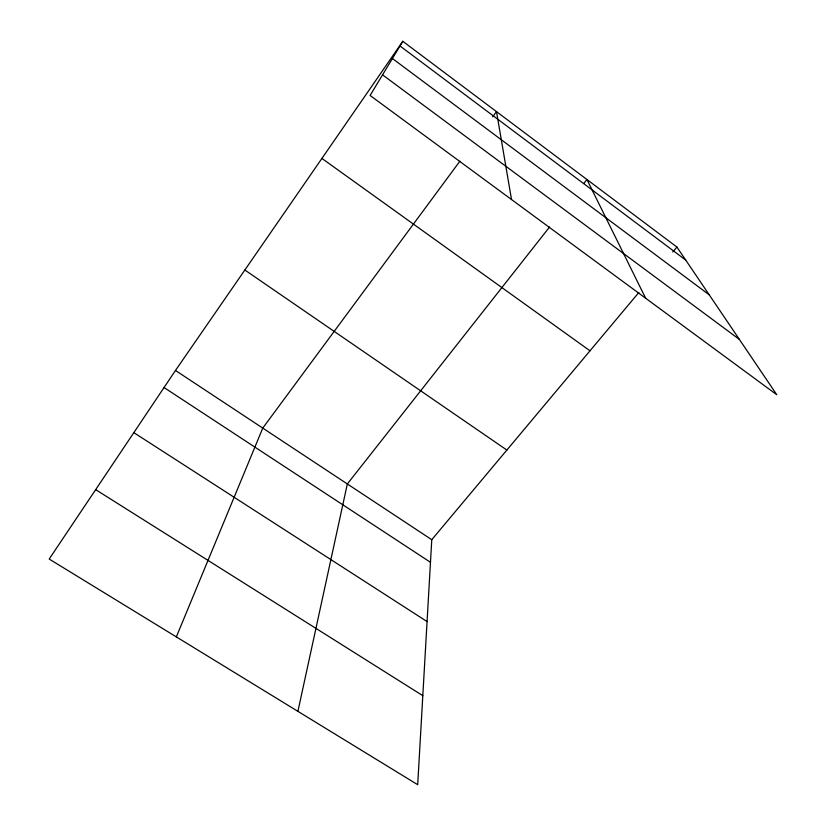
<?xml version="1.0" encoding="UTF-8"?>
<svg xmlns="http://www.w3.org/2000/svg" width="826" height="826" viewBox="0 0 826 826"><rect width="100%" height="100%" fill="white"/><g stroke="black" fill="none" stroke-linecap="round" stroke-linejoin="round"><path stroke-width="1.24" d="M638.839 292.497L431.771 539.708L417.698 784.7L49.199 559.047L175.473 370.461L402.809 41.3L676.907 247.046L776.801 394.745L370.1 95.465L402.809 41.3M297.907 711.341L347.333 483.953L549.589 226.985M176.341 636.898L262.761 428.095L459.917 161.153M492.688 116.786L496.498 111.624L511.521 199.531M583.765 183.558L586.945 179.51L645.653 298.238M672.767 251.982L676.907 247.046M95.671 489.642L422.809 695.678M133.833 432.648L427.073 621.575M164.044 387.528L430.47 562.289M175.473 370.461L431.771 539.708M244.847 270.009L506.865 450.056M321.913 158.427L590.001 350.813M382.552 74.846L739.394 339.424M392.412 58.522L709.235 294.841M399.99 45.967L685.725 260.076"/></g></svg>
